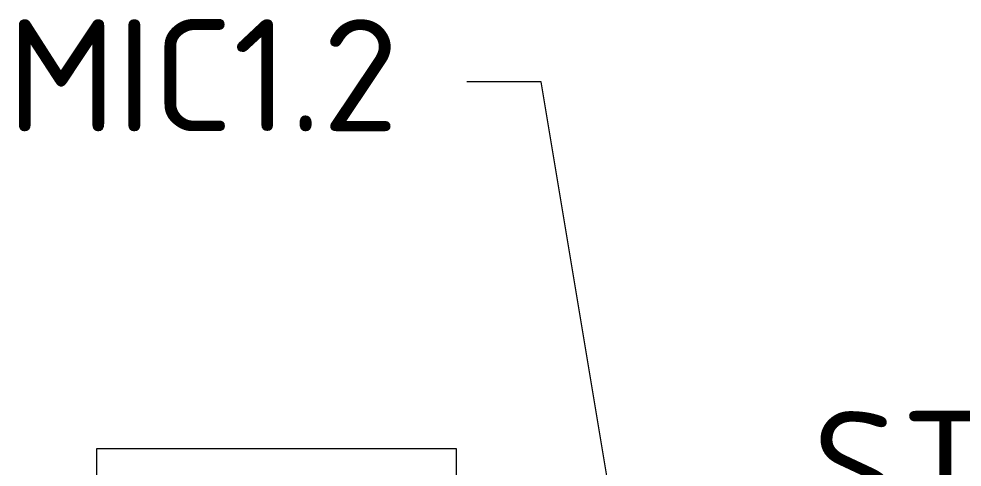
# Model space of a CAD drawing. Header units: millimetres. Extents: x 3050 to 430575, y -569542 to 36130.
# Drawn here: x 296811 to 297993, y -467073 to -466511 of the extents above; entities that cross this region are included whole.
import ezdxf

# ---------------------------------------------------------------- set-up
doc = ezdxf.new("R2010")
doc.units = ezdxf.units.MM
doc.layers.add('PDF _Геометрия', color=7, linetype='Continuous')
doc.layers.add('PDF _Текст', color=7, linetype='Continuous')
doc.styles.add('PDF ISOCPEUR', font='isocpeur.ttf')

# ---------------------------------------------------------------- blocks, each defined once
blk = doc.blocks.new('ТХ3 4 этаж')
at = {"layer": 'PDF _Геометрия', "color": 5, "lineweight": 9}
blk.add_lwpolyline([(11716.1, -51041.4), (11397.9, -49130), (11211.6, -49130)], dxfattribs=at)
at = {"layer": 'PDF _Геометрия', "color": 5, "lineweight": 0}
blk.add_lwpolyline([(10284.6, -50050), (11184.8, -50050), (11184.8, -52631.5), (10284.6, -52631.5)], close=True, dxfattribs=at)
at = {"layer": 'PDF _Текст', "color": 5, "lineweight": 30, "char_height": 281.03, "style": 'PDF ISOCPEUR'}
for s, insert, attachment_point in [('MIC1.2', (11041, -49113.9), 6), ('ST4', (12078.3, -50096.6), 4)]:
    blk.add_mtext(s, dxfattribs=dict(at, insert=insert, attachment_point=attachment_point))

msp = doc.modelspace()

# ---------------------------------------------------------------- block references
at = {"xscale": 0.5, "yscale": 0.5, "zscale": 0.5}
msp.add_blockref('ТХ3 4 этаж', (291766.25, -442024.29), dxfattribs=at)

doc.saveas('drawing.dxf')
